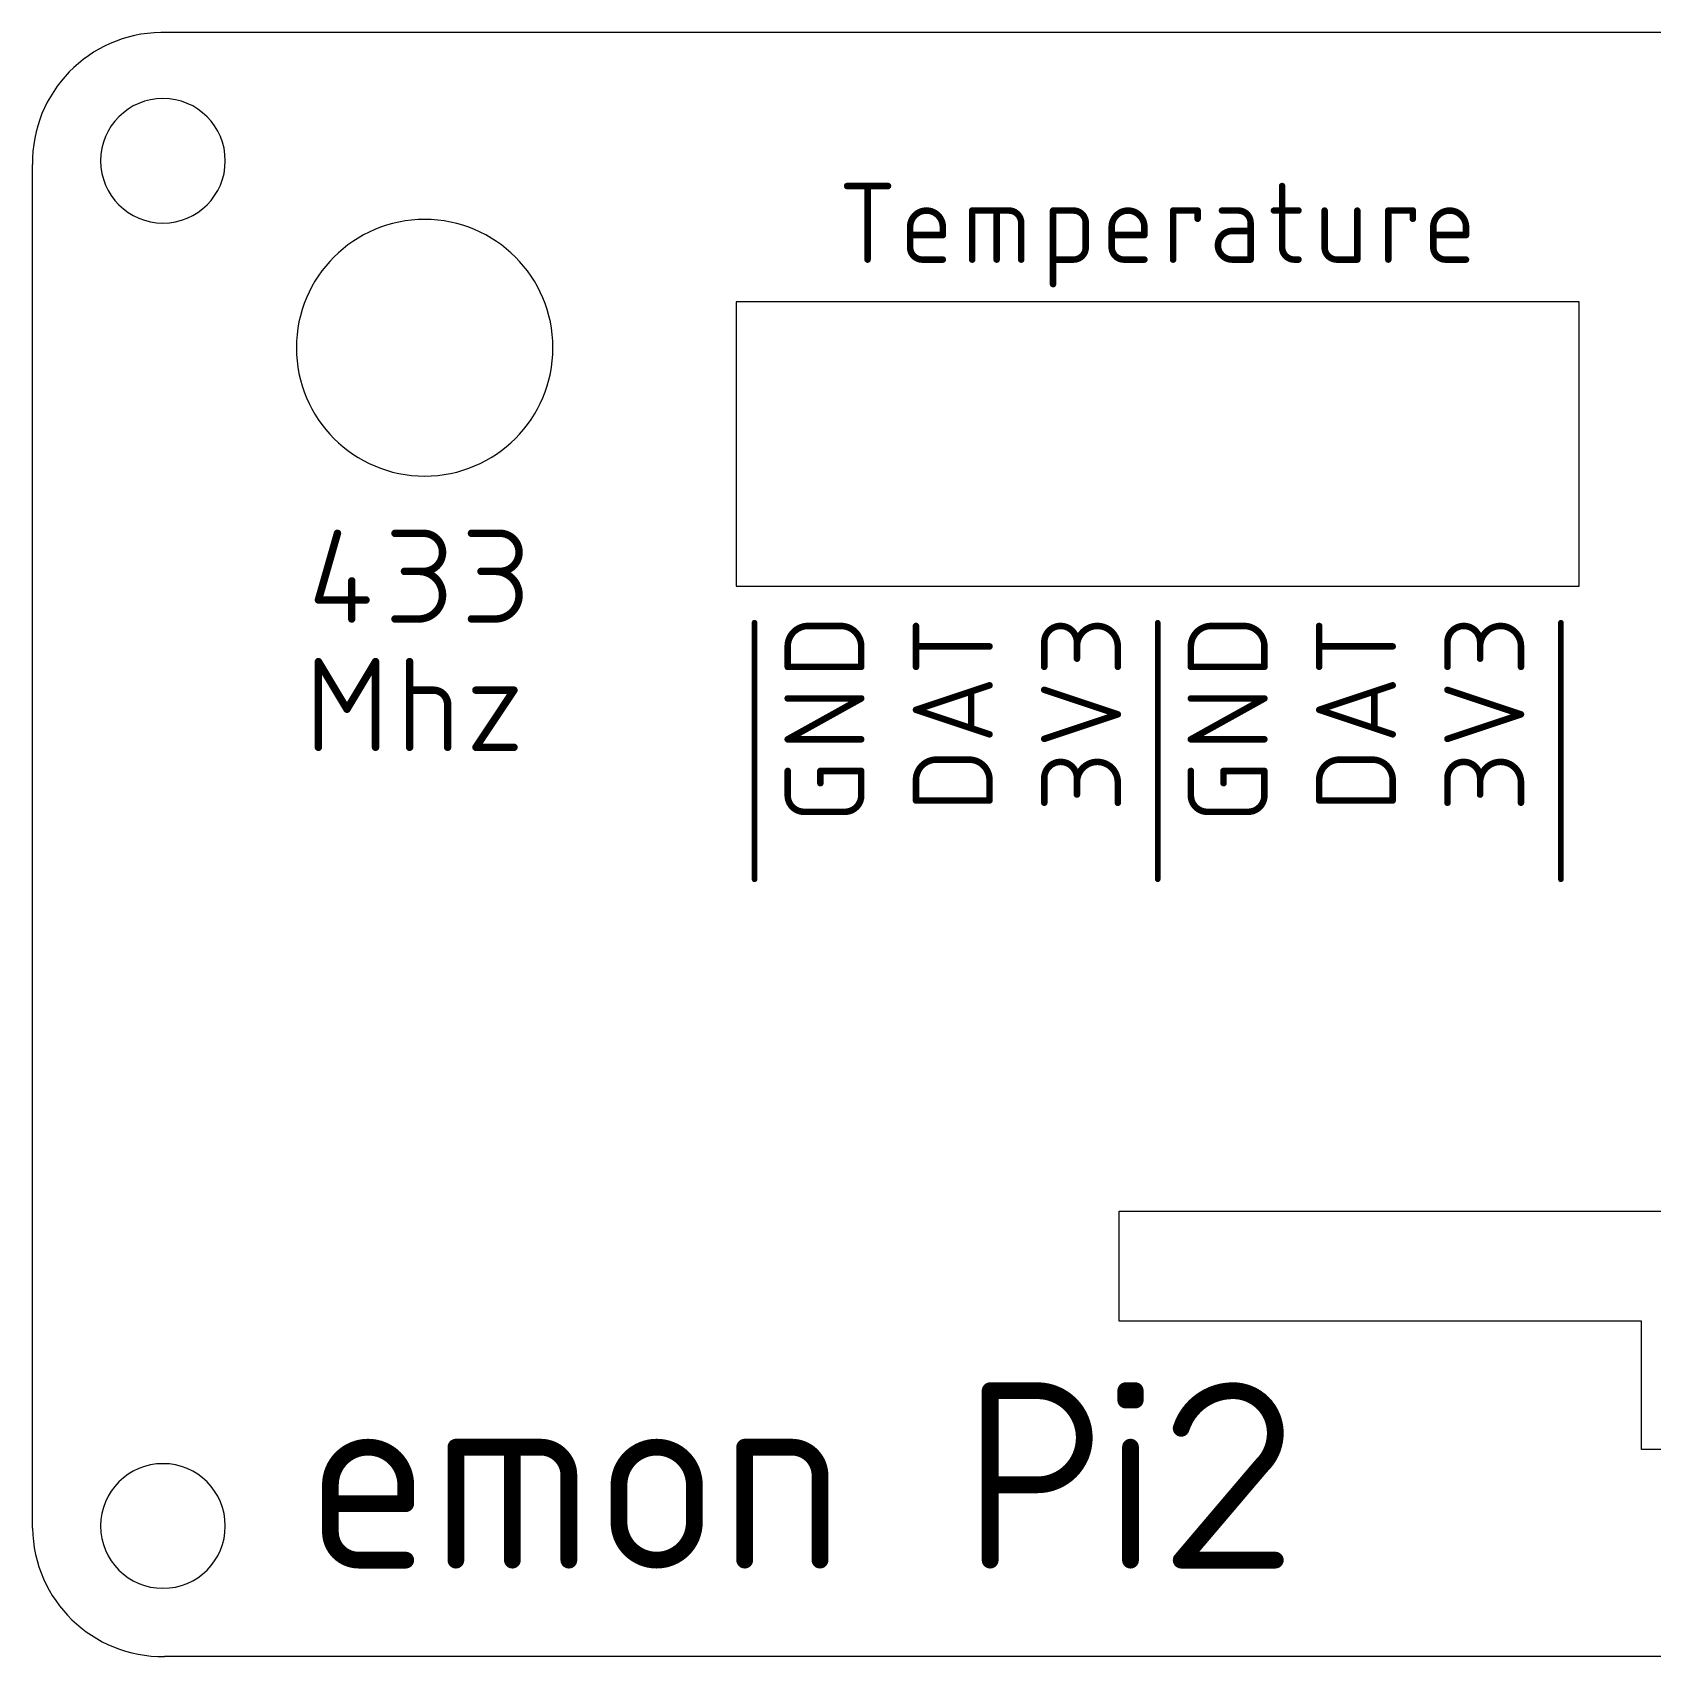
# Model space of a CAD drawing. Extents: x 0.1 to 91.5, y 0.1 to 44.4.
# Drawn here: x 0.1 to 44.3, y 0.1 to 44.4 of the extents above; entities that cross this region are included whole.
import ezdxf

# ---------------------------------------------------------------- set-up
doc = ezdxf.new("R2010")
doc.units = 0
doc.layers.add('158', color=133, linetype='CONTINUOUS')
doc.layers.add('20', color=31, linetype='CONTINUOUS')

msp = doc.modelspace()

# ---------------------------------------------------------------- linework, layer by layer
at = {"layer": '158'}
for points, const_width in [([(24.249, 28.2111, 1), (24.16, 28.2111)], 0.0889), ([(35.249, 28.2111, 1), (35.1601, 28.2111)], 0.0889), ([(24.2045, 27.6982, 1), (24.2045, 27.6093)], 0.0889), ([(26.2111, 27.6093, 1), (26.2111, 27.6982)], 0.0889), ([(35.2045, 27.6982, 1), (35.2045, 27.6093)], 0.0889), ([(37.2111, 27.6093, 1), (37.2111, 27.6982)], 0.0889), ([(24.16, 27.0963, 1), (24.249, 27.0963)], 0.0889), ([(35.1601, 27.0963, 1), (35.249, 27.0963)], 0.0889), ([(26.2252, 26.5502, 1), (26.197, 26.6345)], 0.0889), ([(37.2252, 26.5502, 1), (37.197, 26.6345)], 0.0889), ([(25.7539, 26.4251, 1), (25.665, 26.4251)], 0.0889), ([(36.7539, 26.4251, 1), (36.665, 26.4251)], 0.0889), ([(24.2186, 25.9656, 1), (24.1904, 25.8813)], 0.0889), ([(24.1904, 25.9656, 1), (24.2186, 25.8813)], 0.0889), ([(35.2186, 25.9656, 1), (35.1904, 25.8813)], 0.0889), ([(35.1904, 25.9656, 1), (35.2186, 25.8813)], 0.0889), ([(25.665, 25.4218, 1), (25.7539, 25.4218)], 0.0889), ([(26.197, 25.2124, 1), (26.2252, 25.2968)], 0.0889), ([(36.665, 25.4218, 1), (36.7539, 25.4218)], 0.0889), ([(37.197, 25.2124, 1), (37.2252, 25.2968)], 0.0889), ([(24.7619, 24.5652, 0.4142), (24.2045, 24.0078)], 0.1778), ([(24.7619, 24.6097, 1), (24.7619, 24.5208)], 0.0889), ([(24.7619, 24.5208, 1), (24.7619, 24.6097)], 0.0889), ([(26.2111, 24.0078, 0.4142), (25.6537, 24.5652)], 0.1778), ([(25.6537, 24.6097, 1), (25.6537, 24.5208)], 0.0889), ([(25.6537, 24.5208, 1), (25.6537, 24.6097)], 0.0889), ([(35.7619, 24.5652, 0.4142), (35.2045, 24.0078)], 0.1778), ([(35.7619, 24.6097, 1), (35.7619, 24.5208)], 0.0889), ([(35.7619, 24.5208, 1), (35.7619, 24.6097)], 0.0889), ([(37.2111, 24.0078, 0.4142), (36.6537, 24.5652)], 0.1778), ([(36.6537, 24.6097, 1), (36.6537, 24.5208)], 0.0889), ([(36.6537, 24.5208, 1), (36.6537, 24.6097)], 0.0889), ([(24.249, 24.0078, 1), (24.16, 24.0078)], 0.0889), ([(24.16, 24.0078, 1), (24.249, 24.0078)], 0.0889), ([(26.2556, 24.0078, 1), (26.1667, 24.0078)], 0.0889), ([(26.1667, 24.0078, 1), (26.2556, 24.0078)], 0.0889), ([(35.249, 24.0078, 1), (35.1601, 24.0078)], 0.0889), ([(35.1601, 24.0078, 1), (35.249, 24.0078)], 0.0889), ([(37.2555, 24.0078, 1), (37.1667, 24.0078)], 0.0889), ([(37.1667, 24.0078, 1), (37.2555, 24.0078)], 0.0889), ([(24.16, 23.4505, 1), (24.249, 23.4505)], 0.0889), ([(24.2045, 23.4949, 1), (24.2045, 23.406)], 0.0889), ([(26.1667, 23.4505, 1), (26.2556, 23.4505)], 0.0889), ([(26.2111, 23.406, 1), (26.2111, 23.4949)], 0.0889), ([(35.2045, 23.4949, 1), (35.2045, 23.406)], 0.0889), ([(35.1601, 23.4505, 1), (35.249, 23.4505)], 0.0889), ([(37.1667, 23.4505, 1), (37.2555, 23.4505)], 0.0889), ([(37.2111, 23.406, 1), (37.2111, 23.4949)], 0.0889), ([(26.3429, 7.3514, 1), (26.1143, 7.3514)], 0.2286), ([(26.2286, 7.4657, 1), (26.2286, 7.2371)], 0.2286), ([(27.5127, 4.7832, 1), (27.5127, 7.3514)], 0.4572), ([(27.5127, 7.4657, 1), (27.5127, 7.2371)], 0.2286), ([(27.5127, 7.2371, 1), (27.5127, 7.4657)], 0.2286), ([(30.0433, 7.3514, 1), (29.8147, 7.3514)], 0.2286), ([(29.929, 7.4657, 1), (29.929, 7.2371)], 0.2286), ([(30.3001, 7.3514, 1), (30.0715, 7.3514)], 0.2286), ([(30.1858, 7.2371, 1), (30.1858, 7.4657)], 0.2286), ([(32.8528, 7.3514, 0.3252), (31.4403, 6.3241)], 0.4572), ([(34.0085, 6.1957, 0.4142), (32.8528, 7.3514)], 0.4572), ([(32.8528, 7.4657, 1), (32.8528, 7.2371)], 0.2286), ([(32.8528, 7.2371, 1), (32.8528, 7.4657)], 0.2286), ([(29.929, 7.2089, 1), (29.929, 6.9803)], 0.2286), ([(29.8147, 7.0946, 1), (30.0433, 7.0946)], 0.2286), ([(30.0715, 7.0946, 1), (30.3001, 7.0946)], 0.2286), ([(30.1858, 6.9803, 1), (30.1858, 7.2089)], 0.2286), ([(31.3316, 6.3593, 1), (31.549, 6.2889)], 0.2286), ([(33.6233, 5.2968, 0.2053), (34.0085, 6.1957)], 0.4572), ([(34.1228, 6.1957, 1), (33.8942, 6.1957)], 0.2286), ([(33.8942, 6.1957, 1), (34.1228, 6.1957)], 0.2286), ([(30.1717, 5.8105, 1), (29.9431, 5.8105)], 0.2286), ([(33.5445, 5.3796, 1), (33.7021, 5.2141)], 0.2286), ([(33.7104, 5.2228, 1), (33.5362, 5.3708)], 0.2286), ([(26.2286, 4.8975, 1), (26.2286, 4.6689)], 0.2286), ([(27.5127, 4.8975, 1), (27.5127, 4.6689)], 0.2286), ([(27.5127, 4.6689, 1), (27.5127, 4.8975)], 0.2286), ([(26.1143, 2.7286, 1), (26.3429, 2.7286)], 0.2286), ([(29.9431, 2.7286, 1), (30.1717, 2.7286)], 0.2286), ([(31.4403, 2.8429, 1), (31.4403, 2.6143)], 0.2286), ([(31.3532, 2.8026, 1), (31.5274, 2.6546)], 0.2286), ([(34.0085, 2.6143, 1), (34.0085, 2.8429)], 0.2286)]:
    msp.add_lwpolyline(points, format="xyb", dxfattribs=dict(at, const_width=const_width))
for points, const_width in [([(24.2045, 27.0963), (24.2045, 28.2111)], 0.1778), ([(35.2045, 27.0963), (35.2045, 28.2111)], 0.1778), ([(26.2111, 27.6537), (24.2045, 27.6537)], 0.1778), ([(37.2111, 27.6537), (35.2045, 27.6537)], 0.1778), ([(24.2045, 25.9235), (26.2111, 26.5923)], 0.1778), ([(35.2045, 25.9235), (37.2111, 26.5923)], 0.1778), ([(25.7095, 26.4251), (25.7095, 25.4218)], 0.1778), ([(36.7095, 26.4251), (36.7095, 25.4218)], 0.1778), ([(26.2111, 25.2546), (24.2045, 25.9235)], 0.1778), ([(37.2111, 25.2546), (35.2045, 25.9235)], 0.1778), ([(24.7619, 24.5652), (25.6537, 24.5652)], 0.1778), ([(35.7619, 24.5652), (36.6537, 24.5652)], 0.1778), ([(24.2045, 23.4505), (24.2045, 24.0078)], 0.1778), ([(26.2111, 24.0078), (26.2111, 23.4505)], 0.1778), ([(35.2045, 23.4505), (35.2045, 24.0078)], 0.1778), ([(37.2111, 24.0078), (37.2111, 23.4505)], 0.1778), ([(26.2111, 23.4505), (24.2045, 23.4505)], 0.1778), ([(37.2111, 23.4505), (35.2045, 23.4505)], 0.1778), ([(26.2286, 2.7286), (26.2286, 7.3514)], 0.4572), ([(26.2286, 7.3514), (27.5127, 7.3514)], 0.4572), ([(29.929, 7.0946), (29.929, 7.3514)], 0.4572), ([(29.929, 7.3514), (30.1858, 7.3514)], 0.4572), ([(30.1858, 7.3514), (30.1858, 7.0946)], 0.4572), ([(30.1858, 7.0946), (29.929, 7.0946)], 0.4572), ([(30.0574, 2.7286), (30.0574, 5.8105)], 0.4572), ([(33.6233, 5.2968), (31.4403, 2.7286)], 0.4572), ([(27.5127, 4.7832), (26.2286, 4.7832)], 0.4572), ([(31.4403, 2.7286), (34.0085, 2.7286)], 0.4572)]:
    msp.add_lwpolyline(points, dxfattribs=dict(at, const_width=const_width))
at = {"layer": '20'}
for points in [[(3.6, 44.4, 0.4142), (0.1, 40.8)], [(3.6, 44.4, 1), (3.6, 44.4)], [(3.6, 44.4, 1), (3.6, 44.4)], [(3.66, 39.2, 1), (3.66, 42.6, 1), (3.66, 39.2)], [(0.1, 40.8, 1), (0.1, 40.8)], [(0.1, 40.8, 1), (0.1, 40.8)], [(10.8, 32.3, 1), (10.8, 39.3, 1), (10.8, 32.3)], [(19.3, 37.05, 1), (19.3, 37.05)], [(19.3, 37.05, 1), (19.3, 37.05)], [(42.3, 37.05, 1), (42.3, 37.05)], [(42.3, 37.05, 1), (42.3, 37.05)], [(19.3, 29.3, 1), (19.3, 29.3)], [(19.3, 29.3, 1), (19.3, 29.3)], [(42.3, 29.3, 1), (42.3, 29.3)], [(42.3, 29.3, 1), (42.3, 29.3)], [(29.75, 12.25, 1), (29.75, 12.25)], [(29.75, 12.25, 1), (29.75, 12.25)], [(29.75, 9.25, 1), (29.75, 9.25)], [(29.75, 9.25, 1), (29.75, 9.25)], [(44, 9.25, 1), (44, 9.25)], [(44, 9.25, 1), (44, 9.25)], [(3.66, 1.96, 1), (3.66, 5.36, 1), (3.66, 1.96)], [(44, 5.75, 1), (44, 5.75)], [(44, 5.75, 1), (44, 5.75)], [(0.1, 3.6, 0.4142), (3.7, 0.1)], [(0.1, 3.6, 1), (0.1, 3.6)], [(0.1, 3.6, 1), (0.1, 3.6)], [(3.7, 0.1, 1), (3.7, 0.1)], [(3.7, 0.1, 1), (3.7, 0.1)]]:
    msp.add_lwpolyline(points, format="xyb", dxfattribs=at)
for points in [[(87.9, 44.4), (3.6, 44.4)], [(0.1, 3.6), (0.1, 40.8)], [(42.3, 37.05), (19.3, 37.05)], [(19.3, 37.05), (19.3, 29.3)], [(42.3, 29.3), (42.3, 37.05)], [(19.3, 29.3), (42.3, 29.3)], [(29.75, 12.25), (45, 12.25)], [(29.75, 9.25), (29.75, 12.25)], [(44, 9.25), (29.75, 9.25)], [(44, 5.75), (44, 9.25)], [(59.3, 5.75), (44, 5.75)], [(87.9, 0.1), (3.7, 0.1)]]:
    msp.add_lwpolyline(points, dxfattribs=at)
for points, const_width in [([(22.3266, 40.2111), (23.4414, 40.2111)], 0.1778), ([(22.884, 38.2045), (22.884, 40.2111)], 0.1778), ([(34.194, 40.2111), (34.194, 38.5389)], 0.1778), ([(25.7374, 38.2045), (25.7374, 39.5422)], 0.1778), ([(25.7374, 39.5422), (26.7407, 39.5422)], 0.1778), ([(26.4063, 38.2045), (26.4063, 39.5422)], 0.1778), ([(27.9443, 37.5356), (27.9443, 39.5422)], 0.1778), ([(27.9443, 39.5422), (28.5017, 39.5422)], 0.1778), ([(31.2208, 38.2045), (31.2208, 39.5422)], 0.1778), ([(31.2208, 39.5422), (31.8896, 39.5422)], 0.1778), ([(31.8896, 39.5422), (31.8896, 39.3193)], 0.1778), ([(32.9997, 39.5422), (32.5538, 39.5422)], 0.1778), ([(33.9711, 39.5422), (34.6399, 39.5422)], 0.1778), ([(35.3531, 39.5422), (35.3531, 38.5389)], 0.1778), ([(36.245, 38.2045), (36.245, 39.5422)], 0.1778), ([(37.0912, 38.2045), (37.0912, 39.5422)], 0.1778), ([(37.0912, 39.5422), (37.7601, 39.5422)], 0.1778), ([(37.7601, 39.5422), (37.7601, 39.3193)], 0.1778), ([(24.0448, 38.5389), (24.0448, 39.0963)], 0.1778), ([(24.9366, 39.0963), (24.9366, 38.8734)], 0.1778), ([(27.0752, 39.2078), (27.0752, 38.2045)], 0.1778), ([(28.8361, 39.2078), (28.8361, 38.5389)], 0.1778), ([(29.5445, 38.5389), (29.5445, 39.0963)], 0.1778), ([(30.4363, 39.0963), (30.4363, 38.8734)], 0.1778), ([(33.3341, 38.9848), (32.8325, 38.9848)], 0.1778), ([(33.3341, 38.2045), (33.3341, 39.2078)], 0.1778), ([(38.3193, 38.5389), (38.3193, 39.0963)], 0.1778), ([(39.2111, 39.0963), (39.2111, 38.8734)], 0.1778), ([(24.9366, 38.8734), (24.0448, 38.8734)], 0.1778), ([(30.4363, 38.8734), (29.5445, 38.8734)], 0.1778), ([(39.2111, 38.8734), (38.3193, 38.8734)], 0.1778), ([(24.9366, 38.2045), (24.3792, 38.2045)], 0.1778), ([(28.5017, 38.2045), (27.9443, 38.2045)], 0.1778), ([(30.4363, 38.2045), (29.8789, 38.2045)], 0.1778), ([(32.8325, 38.2045), (33.3341, 38.2045)], 0.1778), ([(34.5285, 38.2045), (34.6399, 38.2045)], 0.1778), ([(35.6876, 38.2045), (36.245, 38.2045)], 0.1778), ([(39.2111, 38.2045), (38.6537, 38.2045)], 0.1778), ([(8.4209, 30.7384), (7.9016, 28.9209)], 0.2032), ([(9.9895, 30.7384), (10.7684, 30.7384)], 0.2032), ([(12.0774, 30.7384), (12.8563, 30.7384)], 0.2032), ([(10.7684, 29.6998), (10.2491, 29.6998)], 0.2032), ([(12.8563, 29.6998), (12.337, 29.6998)], 0.2032), ([(8.8104, 29.4402), (8.8104, 28.4016)], 0.2032), ([(7.9016, 28.9209), (9.1998, 28.9209)], 0.2032), ([(9.9895, 28.4016), (10.6386, 28.4016)], 0.2032), ([(12.0774, 28.4016), (12.7265, 28.4016)], 0.2032), ([(19.8, 28.3), (19.8, 21.3)], 0.1524), ([(30.8, 28.3), (30.8, 21.3)], 0.1524), ([(41.8, 28.3), (41.8, 21.3)], 0.1524), ([(21.2619, 28.2111), (22.1537, 28.2111)], 0.1778), ([(32.2619, 28.2111), (33.1537, 28.2111)], 0.1778), ([(20.7045, 27.0963), (20.7045, 27.6537)], 0.1778), ([(22.7111, 27.6537), (22.7111, 27.0963)], 0.1778), ([(27.7045, 27.0963), (27.7045, 27.7652)], 0.1778), ([(28.5963, 27.7652), (28.5963, 27.3193)], 0.1778), ([(29.7111, 27.0963), (29.7111, 27.6537)], 0.1778), ([(31.7045, 27.0963), (31.7045, 27.6537)], 0.1778), ([(33.7111, 27.6537), (33.7111, 27.0963)], 0.1778), ([(38.7045, 27.0963), (38.7045, 27.7652)], 0.1778), ([(39.5963, 27.7652), (39.5963, 27.3193)], 0.1778), ([(40.7111, 27.0963), (40.7111, 27.6537)], 0.1778), ([(7.9016, 24.9016), (7.9016, 27.2384)], 0.2032), ([(7.9016, 27.2384), (8.6805, 25.9402)], 0.2032), ([(8.6805, 25.9402), (9.4595, 27.2384)], 0.2032), ([(9.4595, 27.2384), (9.4595, 24.9016)], 0.2032), ([(10.3883, 24.9016), (10.3883, 27.2384)], 0.2032), ([(22.7111, 27.0963), (20.7045, 27.0963)], 0.1778), ([(33.7111, 27.0963), (31.7045, 27.0963)], 0.1778), ([(10.3883, 26.4595), (11.0374, 26.4595)], 0.2032), ([(11.4269, 26.07), (11.4269, 24.9016)], 0.2032), ([(12.1978, 26.4595), (13.2364, 26.4595)], 0.2032), ([(13.2364, 26.4595), (12.1978, 24.9016)], 0.2032), ([(20.7045, 25.1189), (22.7111, 26.2337)], 0.1778), ([(22.7111, 26.2337), (20.7045, 26.2337)], 0.1778), ([(29.7111, 25.7999), (27.7045, 26.4687)], 0.1778), ([(31.7045, 25.1189), (33.7111, 26.2337)], 0.1778), ([(33.7111, 26.2337), (31.7045, 26.2337)], 0.1778), ([(40.7111, 25.7999), (38.7045, 26.4687)], 0.1778), ([(27.7045, 25.131), (29.7111, 25.7999)], 0.1778), ([(38.7045, 25.131), (40.7111, 25.7999)], 0.1778), ([(12.1978, 24.9016), (13.2364, 24.9016)], 0.2032), ([(22.7111, 25.1189), (20.7045, 25.1189)], 0.1778), ([(33.7111, 25.1189), (31.7045, 25.1189)], 0.1778), ([(20.7045, 23.5874), (20.7045, 24.2563)], 0.1778), ([(21.5963, 23.9218), (21.5963, 24.2563)], 0.1778), ([(21.5963, 24.2563), (22.7111, 24.2563)], 0.1778), ([(22.7111, 24.2563), (22.7111, 23.5874)], 0.1778), ([(27.7045, 23.3887), (27.7045, 24.0575)], 0.1778), ([(28.5963, 24.0575), (28.5963, 23.6116)], 0.1778), ([(29.7111, 23.3887), (29.7111, 23.946)], 0.1778), ([(31.7045, 23.5874), (31.7045, 24.2563)], 0.1778), ([(32.5963, 23.9218), (32.5963, 24.2563)], 0.1778), ([(32.5963, 24.2563), (33.7111, 24.2563)], 0.1778), ([(33.7111, 24.2563), (33.7111, 23.5874)], 0.1778), ([(38.7045, 23.3887), (38.7045, 24.0575)], 0.1778), ([(39.5963, 24.0575), (39.5963, 23.6116)], 0.1778), ([(40.7111, 23.3887), (40.7111, 23.946)], 0.1778), ([(22.2652, 23.1415), (21.1504, 23.1415)], 0.1778), ([(33.2652, 23.1415), (32.1504, 23.1415)], 0.1778), ([(11.652, 2.7286), (11.652, 5.8105)], 0.4572), ([(11.652, 5.8105), (13.9634, 5.8105)], 0.4572), ([(13.1929, 2.7286), (13.1929, 5.8105)], 0.4572), ([(19.5316, 2.7286), (19.5316, 5.8105)], 0.4572), ([(19.5316, 5.8105), (20.8157, 5.8105)], 0.4572), ([(8.2286, 3.4991), (8.2286, 4.7832)], 0.4572), ([(10.2832, 4.7832), (10.2832, 4.2695)], 0.4572), ([(14.7338, 5.04), (14.7338, 2.7286)], 0.4572), ([(16.1026, 3.7559), (16.1026, 4.7832)], 0.4572), ([(18.1572, 4.7832), (18.1572, 3.7559)], 0.4572), ([(21.5862, 5.04), (21.5862, 2.7286)], 0.4572), ([(10.2832, 4.2695), (8.2286, 4.2695)], 0.4572), ([(10.2832, 2.7286), (8.9991, 2.7286)], 0.4572)]:
    msp.add_lwpolyline(points, dxfattribs=dict(at, const_width=const_width))
for points, const_width in [([(22.3266, 40.2555, 1), (22.3266, 40.1667)], 0.0889), ([(22.9285, 40.2111, 1), (22.8396, 40.2111)], 0.0889), ([(23.4414, 40.1667, 1), (23.4414, 40.2555)], 0.0889), ([(34.2385, 40.2111, 1), (34.1496, 40.2111)], 0.0889), ([(24.9366, 39.0963, 1), (24.0448, 39.0963)], 0.1778), ([(25.7374, 39.5867, 1), (25.7374, 39.4978)], 0.0889), ([(25.7819, 39.5422, 1), (25.693, 39.5422)], 0.0889), ([(26.4508, 39.5422, 1), (26.3619, 39.5422)], 0.0889), ([(27.0752, 39.2078, 0.4142), (26.7407, 39.5422)], 0.1778), ([(26.7407, 39.5867, 1), (26.7407, 39.4978)], 0.0889), ([(26.7407, 39.4978, 1), (26.7407, 39.5867)], 0.0889), ([(27.9888, 39.5422, 1), (27.8999, 39.5422)], 0.0889), ([(27.9443, 39.5867, 1), (27.9443, 39.4978)], 0.0889), ([(28.8361, 39.2078, 0.4142), (28.5017, 39.5422)], 0.1778), ([(28.5017, 39.5867, 1), (28.5017, 39.4978)], 0.0889), ([(28.5017, 39.4978, 1), (28.5017, 39.5867)], 0.0889), ([(30.4363, 39.0963, 1), (29.5445, 39.0963)], 0.1778), ([(31.2652, 39.5422, 1), (31.1763, 39.5422)], 0.0889), ([(31.2208, 39.5867, 1), (31.2208, 39.4978)], 0.0889), ([(31.9341, 39.5422, 1), (31.8452, 39.5422)], 0.0889), ([(31.8896, 39.4978, 1), (31.8896, 39.5867)], 0.0889), ([(32.5538, 39.5867, 1), (32.5538, 39.4978)], 0.0889), ([(33.3341, 39.2078, 0.4142), (32.9997, 39.5422)], 0.1778), ([(32.9997, 39.5867, 1), (32.9997, 39.4978)], 0.0889), ([(32.9997, 39.4978, 1), (32.9997, 39.5867)], 0.0889), ([(33.9711, 39.5867, 1), (33.9711, 39.4978)], 0.0889), ([(34.6399, 39.4978, 1), (34.6399, 39.5867)], 0.0889), ([(35.3976, 39.5422, 1), (35.3087, 39.5422)], 0.0889), ([(36.2894, 39.5422, 1), (36.2005, 39.5422)], 0.0889), ([(37.0912, 39.5867, 1), (37.0912, 39.4978)], 0.0889), ([(37.1357, 39.5422, 1), (37.0468, 39.5422)], 0.0889), ([(37.8045, 39.5422, 1), (37.7156, 39.5422)], 0.0889), ([(37.7601, 39.4978, 1), (37.7601, 39.5867)], 0.0889), ([(39.2111, 39.0963, 1), (38.3193, 39.0963)], 0.1778), ([(24.0892, 39.0963, 1), (24.0003, 39.0963)], 0.0889), ([(24.0003, 39.0963, 1), (24.0892, 39.0963)], 0.0889), ([(24.981, 39.0963, 1), (24.8921, 39.0963)], 0.0889), ([(24.8921, 39.0963, 1), (24.981, 39.0963)], 0.0889), ([(27.1196, 39.2078, 1), (27.0307, 39.2078)], 0.0889), ([(27.0307, 39.2078, 1), (27.1196, 39.2078)], 0.0889), ([(28.8806, 39.2078, 1), (28.7917, 39.2078)], 0.0889), ([(28.7917, 39.2078, 1), (28.8806, 39.2078)], 0.0889), ([(29.5889, 39.0963, 1), (29.5, 39.0963)], 0.0889), ([(29.5, 39.0963, 1), (29.5889, 39.0963)], 0.0889), ([(30.4807, 39.0963, 1), (30.3918, 39.0963)], 0.0889), ([(30.3918, 39.0963, 1), (30.4807, 39.0963)], 0.0889), ([(31.8452, 39.3193, 1), (31.9341, 39.3193)], 0.0889), ([(32.8325, 38.9848, 1), (32.8325, 38.2045)], 0.1778), ([(32.8325, 39.0293, 1), (32.8325, 38.9404)], 0.0889), ([(32.8325, 38.9404, 1), (32.8325, 39.0293)], 0.0889), ([(33.3786, 39.2078, 1), (33.2897, 39.2078)], 0.0889), ([(33.2897, 39.2078, 1), (33.3786, 39.2078)], 0.0889), ([(33.3341, 38.9404, 1), (33.3341, 39.0293)], 0.0889), ([(37.7156, 39.3193, 1), (37.8045, 39.3193)], 0.0889), ([(38.3637, 39.0963, 1), (38.2748, 39.0963)], 0.0889), ([(38.2748, 39.0963, 1), (38.3637, 39.0963)], 0.0889), ([(39.1666, 39.0963, 1), (39.2555, 39.0963)], 0.0889), ([(39.2555, 39.0963, 1), (39.1667, 39.0963)], 0.0889), ([(24.0892, 38.5389, 1), (24.0003, 38.5389)], 0.0889), ([(24.0003, 38.5389, 1), (24.0892, 38.5389)], 0.0889), ([(24.0448, 38.9178, 1), (24.0448, 38.8289)], 0.0889), ([(24.0448, 38.5389, 0.4142), (24.3792, 38.2045)], 0.1778), ([(24.8921, 38.8734, 1), (24.981, 38.8734)], 0.0889), ([(24.9366, 38.8289, 1), (24.9366, 38.9178)], 0.0889), ([(28.5017, 38.2045, 0.4142), (28.8361, 38.5389)], 0.1778), ([(28.8806, 38.5389, 1), (28.7917, 38.5389)], 0.0889), ([(28.7917, 38.5389, 1), (28.8806, 38.5389)], 0.0889), ([(29.5889, 38.5389, 1), (29.5, 38.5389)], 0.0889), ([(29.5, 38.5389, 1), (29.5889, 38.5389)], 0.0889), ([(29.5445, 38.9178, 1), (29.5445, 38.8289)], 0.0889), ([(29.5445, 38.5389, 0.4142), (29.8789, 38.2045)], 0.1778), ([(30.3918, 38.8734, 1), (30.4807, 38.8734)], 0.0889), ([(30.4363, 38.8289, 1), (30.4363, 38.9178)], 0.0889), ([(34.194, 38.5389, 0.4142), (34.5285, 38.2045)], 0.1778), ([(34.2385, 38.5389, 1), (34.1496, 38.5389)], 0.0889), ([(34.1496, 38.5389, 1), (34.2385, 38.5389)], 0.0889), ([(35.3531, 38.5389, 0.4142), (35.6876, 38.2045)], 0.1778), ([(35.3976, 38.5389, 1), (35.3087, 38.5389)], 0.0889), ([(35.3087, 38.5389, 1), (35.3976, 38.5389)], 0.0889), ([(38.3193, 38.9178, 1), (38.3193, 38.8289)], 0.0889), ([(38.3193, 38.5389, 0.4142), (38.6537, 38.2045)], 0.1778), ([(38.3637, 38.5389, 1), (38.2748, 38.5389)], 0.0889), ([(38.2748, 38.5389, 1), (38.3637, 38.5389)], 0.0889), ([(39.1667, 38.8734, 1), (39.2555, 38.8734)], 0.0889), ([(39.2111, 38.8289, 1), (39.2111, 38.9178)], 0.0889), ([(22.8396, 38.2045, 1), (22.9285, 38.2045)], 0.0889), ([(24.3792, 38.249, 1), (24.3792, 38.1601)], 0.0889), ([(24.3792, 38.1601, 1), (24.3792, 38.249)], 0.0889), ([(24.9366, 38.1601, 1), (24.9366, 38.249)], 0.0889), ([(25.693, 38.2045, 1), (25.7819, 38.2045)], 0.0889), ([(26.3619, 38.2045, 1), (26.4508, 38.2045)], 0.0889), ([(27.0307, 38.2045, 1), (27.1196, 38.2045)], 0.0889), ([(27.9443, 38.249, 1), (27.9443, 38.1601)], 0.0889), ([(28.5017, 38.2489, 1), (28.5017, 38.16)], 0.0889), ([(28.5017, 38.1601, 1), (28.5017, 38.249)], 0.0889), ([(29.8789, 38.249, 1), (29.8789, 38.1601)], 0.0889), ([(29.8789, 38.1601, 1), (29.8789, 38.249)], 0.0889), ([(30.4363, 38.1601, 1), (30.4363, 38.249)], 0.0889), ([(31.1763, 38.2045, 1), (31.2652, 38.2045)], 0.0889), ([(32.8325, 38.249, 1), (32.8325, 38.1601)], 0.0889), ([(32.8325, 38.1601, 1), (32.8325, 38.249)], 0.0889), ([(33.2897, 38.2045, 1), (33.3786, 38.2045)], 0.0889), ([(33.3341, 38.1601, 1), (33.3341, 38.249)], 0.0889), ([(34.5285, 38.249, 1), (34.5285, 38.1601)], 0.0889), ([(34.5285, 38.1601, 1), (34.5285, 38.2489)], 0.0889), ([(34.6399, 38.1601, 1), (34.6399, 38.249)], 0.0889), ([(35.6876, 38.249, 1), (35.6876, 38.1601)], 0.0889), ([(35.6876, 38.1601, 1), (35.6876, 38.249)], 0.0889), ([(36.2005, 38.2045, 1), (36.2894, 38.2045)], 0.0889), ([(36.245, 38.1601, 1), (36.245, 38.249)], 0.0889), ([(37.0468, 38.2045, 1), (37.1357, 38.2045)], 0.0889), ([(38.6537, 38.249, 1), (38.6537, 38.1601)], 0.0889), ([(38.6537, 38.1601, 1), (38.6537, 38.249)], 0.0889), ([(39.2111, 38.1601, 1), (39.2111, 38.249)], 0.0889), ([(27.8999, 37.5356, 1), (27.9888, 37.5356)], 0.0889), ([(8.4697, 30.7244, 1), (8.372, 30.7524)], 0.1016), ([(9.9895, 30.7892, 1), (9.9895, 30.6876)], 0.1016), ([(10.7684, 29.6998, 1), (10.7684, 30.7384)], 0.2032), ([(10.7684, 30.7892, 1), (10.7684, 30.6876)], 0.1016), ([(10.7684, 30.6876, 1), (10.7684, 30.7892)], 0.1016), ([(12.0774, 30.7892, 1), (12.0774, 30.6876)], 0.1016), ([(12.8563, 29.6998, 1), (12.8563, 30.7384)], 0.2032), ([(12.8563, 30.7892, 1), (12.8563, 30.6876)], 0.1016), ([(12.8563, 30.6876, 1), (12.8563, 30.7892)], 0.1016), ([(10.2491, 29.7506, 1), (10.2491, 29.649)], 0.1016), ([(10.6386, 28.4016, 1), (10.6386, 29.6998)], 0.2032), ([(10.6386, 29.7506, 1), (10.6386, 29.649)], 0.1016), ([(10.7684, 29.7506, 1), (10.7684, 29.649)], 0.1016), ([(10.7684, 29.649, 1), (10.7684, 29.7506)], 0.1016), ([(12.337, 29.7506, 1), (12.337, 29.649)], 0.1016), ([(12.7265, 28.4016, 1), (12.7265, 29.6998)], 0.2032), ([(12.7265, 29.7506, 1), (12.7265, 29.649)], 0.1016), ([(12.8563, 29.7506, 1), (12.8563, 29.649)], 0.1016), ([(12.8563, 29.649, 1), (12.8563, 29.7506)], 0.1016), ([(8.8612, 29.4402, 1), (8.7596, 29.4402)], 0.1016), ([(7.9016, 28.9717, 1), (7.9016, 28.8701)], 0.1016), ([(7.8528, 28.9348, 1), (7.9504, 28.9069)], 0.1016), ([(9.1998, 28.8701, 1), (9.1998, 28.9717)], 0.1016), ([(8.7596, 28.4016, 1), (8.8612, 28.4016)], 0.1016), ([(9.9895, 28.4524, 1), (9.9895, 28.3508)], 0.1016), ([(10.6386, 28.4524, 1), (10.6386, 28.3508)], 0.1016), ([(10.6386, 28.3508, 1), (10.6386, 28.4524)], 0.1016), ([(12.0774, 28.4524, 1), (12.0774, 28.3508)], 0.1016), ([(12.7265, 28.4524, 1), (12.7265, 28.3508)], 0.1016), ([(12.7265, 28.3508, 1), (12.7265, 28.4524)], 0.1016), ([(19.8381, 28.3, 1), (19.7619, 28.3)], 0.0762), ([(30.8381, 28.3, 1), (30.7619, 28.3)], 0.0762), ([(41.8381, 28.3, 1), (41.7619, 28.3)], 0.0762), ([(21.2619, 28.2111, 0.4142), (20.7045, 27.6537)], 0.1778), ([(21.2619, 28.2556, 1), (21.2619, 28.1667)], 0.0889), ([(21.2619, 28.1667, 1), (21.2619, 28.2555)], 0.0889), ([(22.1537, 28.2556, 1), (22.1537, 28.1667)], 0.0889), ([(22.7111, 27.6537, 0.4142), (22.1537, 28.2111)], 0.1778), ([(22.1537, 28.1667, 1), (22.1537, 28.2556)], 0.0889), ([(28.5963, 27.7652, 1), (27.7045, 27.7652)], 0.1778), ([(29.7111, 27.6537, 1), (28.5963, 27.6537)], 0.1778), ([(32.2619, 28.2111, 0.4142), (31.7045, 27.6537)], 0.1778), ([(32.2619, 28.2556, 1), (32.2619, 28.1667)], 0.0889), ([(32.2619, 28.1667, 1), (32.2619, 28.2555)], 0.0889), ([(33.1537, 28.2556, 1), (33.1537, 28.1667)], 0.0889), ([(33.7111, 27.6537, 0.4142), (33.1537, 28.2111)], 0.1778), ([(33.1537, 28.1667, 1), (33.1537, 28.2556)], 0.0889), ([(39.5963, 27.7652, 1), (38.7045, 27.7652)], 0.1778), ([(40.7111, 27.6537, 1), (39.5963, 27.6537)], 0.1778), ([(20.749, 27.6537, 1), (20.66, 27.6537)], 0.0889), ([(20.66, 27.6537, 1), (20.749, 27.6537)], 0.0889), ([(22.7556, 27.6537, 1), (22.6667, 27.6537)], 0.0889), ([(22.6667, 27.6537, 1), (22.7556, 27.6537)], 0.0889), ([(27.749, 27.7652, 1), (27.6601, 27.7652)], 0.0889), ([(27.6601, 27.7652, 1), (27.749, 27.7652)], 0.0889), ([(28.6408, 27.7652, 1), (28.5519, 27.7652)], 0.0889), ([(28.5519, 27.7652, 1), (28.6408, 27.7652)], 0.0889), ([(28.5519, 27.6537, 1), (28.6408, 27.6537)], 0.0889), ([(29.7556, 27.6537, 1), (29.6667, 27.6537)], 0.0889), ([(29.6667, 27.6537, 1), (29.7556, 27.6537)], 0.0889), ([(31.749, 27.6537, 1), (31.6601, 27.6537)], 0.0889), ([(31.6601, 27.6537, 1), (31.749, 27.6537)], 0.0889), ([(33.7555, 27.6537, 1), (33.6667, 27.6537)], 0.0889), ([(33.6667, 27.6537, 1), (33.7555, 27.6537)], 0.0889), ([(38.749, 27.7652, 1), (38.6601, 27.7652)], 0.0889), ([(38.6601, 27.7652, 1), (38.749, 27.7652)], 0.0889), ([(39.6408, 27.7652, 1), (39.5519, 27.7652)], 0.0889), ([(39.5519, 27.7652, 1), (39.6408, 27.7652)], 0.0889), ([(39.5519, 27.6537, 1), (39.6408, 27.6537)], 0.0889), ([(40.7555, 27.6537, 1), (40.6667, 27.6537)], 0.0889), ([(40.6667, 27.6537, 1), (40.7555, 27.6537)], 0.0889), ([(7.9524, 27.2384, 1), (7.8508, 27.2384)], 0.1016), ([(7.9452, 27.2645, 1), (7.858, 27.2123)], 0.1016), ([(9.5103, 27.2384, 1), (9.4087, 27.2384)], 0.1016), ([(9.503, 27.2123, 1), (9.4159, 27.2645)], 0.1016), ([(10.4391, 27.2384, 1), (10.3375, 27.2384)], 0.1016), ([(20.66, 27.0963, 1), (20.749, 27.0963)], 0.0889), ([(20.7045, 27.1408, 1), (20.7045, 27.0519)], 0.0889), ([(22.6667, 27.0963, 1), (22.7556, 27.0963)], 0.0889), ([(22.7111, 27.0519, 1), (22.7111, 27.1408)], 0.0889), ([(27.6601, 27.0963, 1), (27.749, 27.0963)], 0.0889), ([(28.5519, 27.3193, 1), (28.6408, 27.3193)], 0.0889), ([(29.6667, 27.0963, 1), (29.7556, 27.0963)], 0.0889), ([(31.7045, 27.1408, 1), (31.7045, 27.0519)], 0.0889), ([(31.6601, 27.0963, 1), (31.749, 27.0963)], 0.0889), ([(33.6667, 27.0963, 1), (33.7555, 27.0963)], 0.0889), ([(33.7111, 27.0519, 1), (33.7111, 27.1408)], 0.0889), ([(38.6601, 27.0963, 1), (38.749, 27.0963)], 0.0889), ([(39.5519, 27.3193, 1), (39.6408, 27.3193)], 0.0889), ([(40.6667, 27.0963, 1), (40.7555, 27.0963)], 0.0889), ([(10.3883, 26.5103, 1), (10.3883, 26.4087)], 0.1016), ([(11.4269, 26.07, 0.4142), (11.0374, 26.4595)], 0.2032), ([(11.0374, 26.5103, 1), (11.0374, 26.4087)], 0.1016), ([(11.0374, 26.4087, 1), (11.0374, 26.5103)], 0.1016), ([(11.4777, 26.07, 1), (11.3761, 26.07)], 0.1016), ([(12.1978, 26.5103, 1), (12.1978, 26.4087)], 0.1016), ([(13.2786, 26.4313, 1), (13.1941, 26.4876)], 0.1016), ([(13.2364, 26.4087, 1), (13.2364, 26.5103)], 0.1016), ([(20.7045, 26.2781, 1), (20.7045, 26.1892)], 0.0889), ([(22.7327, 26.1948, 1), (22.6895, 26.2725)], 0.0889), ([(22.7111, 26.1892, 1), (22.7111, 26.2781)], 0.0889), ([(27.7186, 26.5109, 1), (27.6904, 26.4266)], 0.0889), ([(31.7045, 26.2781, 1), (31.7045, 26.1892)], 0.0889), ([(33.7327, 26.1948, 1), (33.6895, 26.2725)], 0.0889), ([(33.7111, 26.1892, 1), (33.7111, 26.2781)], 0.0889), ([(38.7186, 26.5109, 1), (38.6904, 26.4266)], 0.0889), ([(8.637, 25.9663, 1), (8.7241, 25.914)], 0.1016), ([(8.637, 25.914, 1), (8.7241, 25.9663)], 0.1016), ([(11.3761, 26.07, 1), (11.4777, 26.07)], 0.1016), ([(29.7252, 25.7577, 1), (29.697, 25.8421)], 0.0889), ([(29.697, 25.7577, 1), (29.7252, 25.8421)], 0.0889), ([(40.7252, 25.7577, 1), (40.697, 25.8421)], 0.0889), ([(40.697, 25.7577, 1), (40.7252, 25.8421)], 0.0889), ([(7.8508, 24.9016, 1), (7.9524, 24.9016)], 0.1016), ([(9.4087, 24.9016, 1), (9.5103, 24.9016)], 0.1016), ([(10.3375, 24.9016, 1), (10.4391, 24.9016)], 0.1016), ([(11.3761, 24.9016, 1), (11.4777, 24.9016)], 0.1016), ([(12.1978, 24.9524, 1), (12.1978, 24.8508)], 0.1016), ([(12.1555, 24.9298, 1), (12.2401, 24.8734)], 0.1016), ([(13.2364, 24.8508, 1), (13.2364, 24.9524)], 0.1016), ([(20.7045, 25.1634, 1), (20.7045, 25.0744)], 0.0889), ([(20.6829, 25.1578, 1), (20.7261, 25.08)], 0.0889), ([(22.7111, 25.0744, 1), (22.7111, 25.1634)], 0.0889), ([(27.6904, 25.1732, 1), (27.7186, 25.0888)], 0.0889), ([(31.7045, 25.1634, 1), (31.7045, 25.0744)], 0.0889), ([(31.6829, 25.1578, 1), (31.7261, 25.08)], 0.0889), ([(33.7111, 25.0744, 1), (33.7111, 25.1634)], 0.0889), ([(38.6904, 25.1732, 1), (38.7186, 25.0888)], 0.0889), ([(28.5963, 24.0575, 1), (27.7045, 24.0575)], 0.1778), ([(29.7111, 23.946, 1), (28.5963, 23.946)], 0.1778), ([(39.5963, 24.0575, 1), (38.7045, 24.0575)], 0.1778), ([(40.7111, 23.946, 1), (39.5963, 23.946)], 0.1778), ([(20.749, 24.2563, 1), (20.66, 24.2563)], 0.0889), ([(21.5963, 24.3007, 1), (21.5963, 24.2118)], 0.0889), ([(21.6408, 24.2563, 1), (21.5519, 24.2563)], 0.0889), ([(21.5519, 23.9218, 1), (21.6408, 23.9218)], 0.0889), ([(22.7556, 24.2563, 1), (22.6667, 24.2563)], 0.0889), ([(22.7111, 24.2118, 1), (22.7111, 24.3007)], 0.0889), ([(27.749, 24.0575, 1), (27.6601, 24.0575)], 0.0889), ([(27.6601, 24.0575, 1), (27.749, 24.0575)], 0.0889), ([(28.6408, 24.0575, 1), (28.5519, 24.0575)], 0.0889), ([(28.5519, 24.0575, 1), (28.6408, 24.0575)], 0.0889), ([(28.5519, 23.946, 1), (28.6408, 23.946)], 0.0889), ([(29.7556, 23.946, 1), (29.6667, 23.946)], 0.0889), ([(29.6667, 23.946, 1), (29.7556, 23.946)], 0.0889), ([(31.749, 24.2563, 1), (31.6601, 24.2563)], 0.0889), ([(32.5963, 24.3007, 1), (32.5963, 24.2118)], 0.0889), ([(32.6408, 24.2563, 1), (32.5519, 24.2563)], 0.0889), ([(32.5519, 23.9218, 1), (32.6408, 23.9218)], 0.0889), ([(33.7555, 24.2563, 1), (33.6667, 24.2563)], 0.0889), ([(33.7111, 24.2118, 1), (33.7111, 24.3007)], 0.0889), ([(38.749, 24.0575, 1), (38.6601, 24.0575)], 0.0889), ([(38.6601, 24.0575, 1), (38.749, 24.0575)], 0.0889), ([(39.6408, 24.0575, 1), (39.5519, 24.0575)], 0.0889), ([(39.5519, 24.0575, 1), (39.6408, 24.0575)], 0.0889), ([(39.5519, 23.946, 1), (39.6408, 23.946)], 0.0889), ([(40.7555, 23.946, 1), (40.6667, 23.946)], 0.0889), ([(40.6667, 23.946, 1), (40.7555, 23.946)], 0.0889), ([(20.66, 23.5874, 1), (20.749, 23.5874)], 0.0889), ([(20.7045, 23.5874, 0.4142), (21.1504, 23.1415)], 0.1778), ([(20.7489, 23.5874, 1), (20.6601, 23.5874)], 0.0889), ([(22.2652, 23.1415, 0.4142), (22.7111, 23.5874)], 0.1778), ([(22.7556, 23.5874, 1), (22.6667, 23.5874)], 0.0889), ([(22.6667, 23.5874, 1), (22.7556, 23.5874)], 0.0889), ([(28.5519, 23.6116, 1), (28.6408, 23.6116)], 0.0889), ([(31.7045, 23.5874, 0.4142), (32.1504, 23.1415)], 0.1778), ([(31.7489, 23.5874, 1), (31.6601, 23.5874)], 0.0889), ([(31.6601, 23.5874, 1), (31.749, 23.5874)], 0.0889), ([(33.2652, 23.1415, 0.4142), (33.7111, 23.5874)], 0.1778), ([(33.7555, 23.5874, 1), (33.6667, 23.5874)], 0.0889), ([(33.6667, 23.5874, 1), (33.7555, 23.5874)], 0.0889), ([(39.5519, 23.6116, 1), (39.6408, 23.6116)], 0.0889), ([(21.1504, 23.1859, 1), (21.1504, 23.097)], 0.0889), ([(21.1504, 23.097, 1), (21.1504, 23.1859)], 0.0889), ([(22.2652, 23.1859, 1), (22.2652, 23.097)], 0.0889), ([(22.2652, 23.097, 1), (22.2652, 23.1859)], 0.0889), ([(27.6601, 23.3887, 1), (27.749, 23.3887)], 0.0889), ([(29.6667, 23.3887, 1), (29.7556, 23.3887)], 0.0889), ([(32.1504, 23.1859, 1), (32.1504, 23.097)], 0.0889), ([(32.1504, 23.097, 1), (32.1504, 23.1859)], 0.0889), ([(33.2652, 23.1859, 1), (33.2652, 23.097)], 0.0889), ([(33.2652, 23.097, 1), (33.2652, 23.1859)], 0.0889), ([(38.6601, 23.3887, 1), (38.749, 23.3887)], 0.0889), ([(40.6667, 23.3887, 1), (40.7555, 23.3887)], 0.0889), ([(19.7619, 21.3, 1), (19.8381, 21.3)], 0.0762), ([(30.7619, 21.3, 1), (30.8381, 21.3)], 0.0762), ([(41.7619, 21.3, 1), (41.8381, 21.3)], 0.0762), ([(10.2832, 4.7832, 1), (8.2286, 4.7832)], 0.4572), ([(11.7663, 5.8105, 1), (11.5377, 5.8105)], 0.2286), ([(11.652, 5.9248, 1), (11.652, 5.6962)], 0.2286), ([(13.3072, 5.8105, 1), (13.0786, 5.8105)], 0.2286), ([(14.7338, 5.04, 0.4142), (13.9634, 5.8105)], 0.4572), ([(13.9634, 5.9248, 1), (13.9634, 5.6962)], 0.2286), ([(13.9634, 5.6962, 1), (13.9634, 5.9248)], 0.2286), ([(18.1572, 4.7832, 1), (16.1026, 4.7832)], 0.4572), ([(19.6459, 5.8105, 1), (19.4173, 5.8105)], 0.2286), ([(19.5316, 5.9248, 1), (19.5316, 5.6962)], 0.2286), ([(21.5862, 5.04, 0.4142), (20.8157, 5.8105)], 0.4572), ([(20.8157, 5.9248, 1), (20.8157, 5.6962)], 0.2286), ([(20.8157, 5.6962, 1), (20.8157, 5.9248)], 0.2286), ([(8.3429, 4.7832, 1), (8.1143, 4.7832)], 0.2286), ([(8.1143, 4.7832, 1), (8.3429, 4.7832)], 0.2286), ([(10.3975, 4.7832, 1), (10.1689, 4.7832)], 0.2286), ([(10.1689, 4.7832, 1), (10.3975, 4.7832)], 0.2286), ([(14.8481, 5.04, 1), (14.6195, 5.04)], 0.2286), ([(14.6195, 5.04, 1), (14.8481, 5.04)], 0.2286), ([(16.2169, 4.7832, 1), (15.9883, 4.7832)], 0.2286), ([(15.9883, 4.7832, 1), (16.2169, 4.7832)], 0.2286), ([(18.2715, 4.7832, 1), (18.0429, 4.7832)], 0.2286), ([(18.0429, 4.7832, 1), (18.2715, 4.7832)], 0.2286), ([(21.7005, 5.04, 1), (21.4719, 5.04)], 0.2286), ([(21.4719, 5.04, 1), (21.7005, 5.04)], 0.2286), ([(8.2286, 4.3838, 1), (8.2286, 4.1552)], 0.2286), ([(10.2832, 4.1552, 1), (10.2832, 4.3838)], 0.2286), ([(10.1689, 4.2695, 1), (10.3975, 4.2695)], 0.2286), ([(8.2286, 3.4991, 0.4142), (8.9991, 2.7286)], 0.4572), ([(8.3429, 3.4991, 1), (8.1143, 3.4991)], 0.2286), ([(8.1143, 3.4991, 1), (8.3429, 3.4991)], 0.2286), ([(16.1026, 3.7559, 1), (18.1572, 3.7559)], 0.4572), ([(16.2169, 3.7559, 1), (15.9883, 3.7559)], 0.2286), ([(15.9883, 3.7559, 1), (16.2169, 3.7559)], 0.2286), ([(18.2715, 3.7559, 1), (18.0429, 3.7559)], 0.2286), ([(18.0429, 3.7559, 1), (18.2715, 3.7559)], 0.2286), ([(8.9991, 2.8429, 1), (8.9991, 2.6143)], 0.2286), ([(8.9991, 2.6143, 1), (8.9991, 2.8429)], 0.2286), ([(10.2832, 2.6143, 1), (10.2832, 2.8429)], 0.2286), ([(11.5377, 2.7286, 1), (11.7663, 2.7286)], 0.2286), ([(13.0786, 2.7286, 1), (13.3072, 2.7286)], 0.2286), ([(14.6195, 2.7286, 1), (14.8481, 2.7286)], 0.2286), ([(19.4173, 2.7286, 1), (19.6459, 2.7286)], 0.2286), ([(21.4719, 2.7286, 1), (21.7005, 2.7286)], 0.2286)]:
    msp.add_lwpolyline(points, format="xyb", dxfattribs=dict(at, const_width=const_width))

doc.saveas('drawing.dxf')
